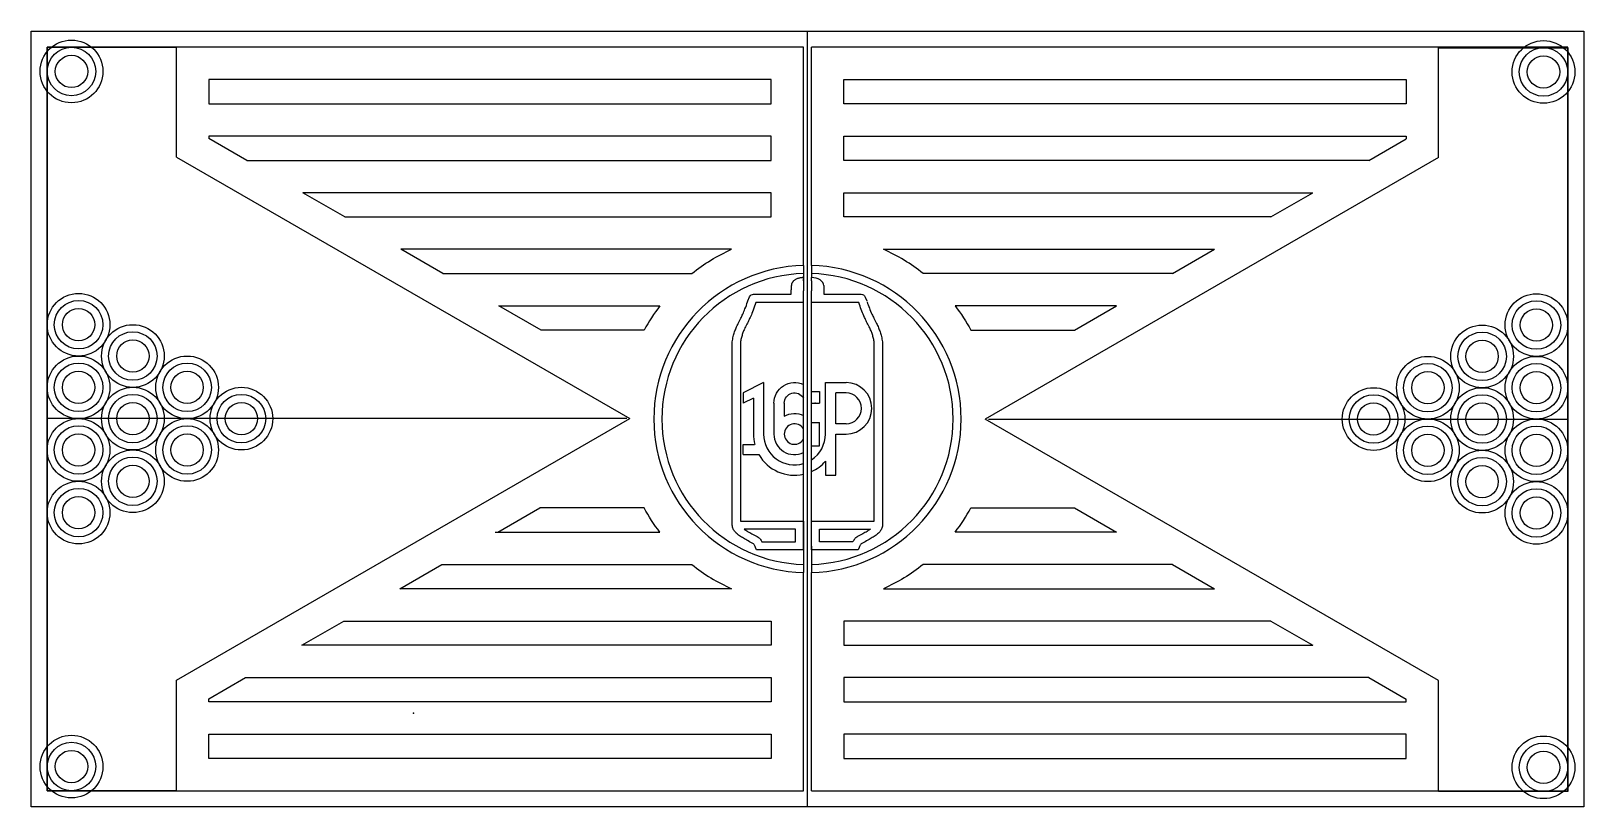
# Model space of a CAD drawing. Header units: inches. Extents: x -23.7 to 72.3, y -5.8 to 42.2.
import ezdxf

# ---------------------------------------------------------------- set-up
doc = ezdxf.new("R2010")
doc.units = ezdxf.units.IN
doc.header["$MEASUREMENT"] = 0
doc.layers.add('cnc_cut_for_table v1_Sketch1', color=7, linetype='Continuous')

msp = doc.modelspace()

# ---------------------------------------------------------------- linework, layer by layer
at = {"layer": 'cnc_cut_for_table v1_Sketch1'}
for p, q in [((-23.652, -5.805), (-23.652, 42.195)), ((-23.652, 42.195), (72.348, 42.195)), ((24.348, -5.805), (24.348, 42.195)), ((72.348, 42.195), (72.348, -5.805)), ((-22.652, 41.195), (-22.652, -4.805)), ((-22.652, 41.195), (-22.652, -4.805)), ((-22.652, -4.805), (-22.652, 41.195)), ((-22.652, -4.805), (-22.652, 41.195)), ((-22.652, 41.195), (-22.652, -4.805)), ((-22.652, 41.195), (-22.652, -4.805)), ((-22.652, -4.805), (-22.652, 41.195)), ((24.098, 41.195), (-22.652, 41.195)), ((24.098, 41.195), (-22.652, 41.195)), ((24.098, 41.195), (-22.652, 41.195)), ((-22.652, 41.195), (-14.652, 41.195)), ((-14.652, 34.391), (-14.652, 41.195)), ((24.098, 27.692), (24.098, 41.195)), ((71.348, 41.195), (24.598, 41.195)), ((24.598, 27.692), (24.598, 41.195)), ((63.348, 41.164), (71.348, 41.166)), ((63.348, 34.37), (63.348, 41.164)), ((71.348, -4.805), (71.348, 41.195)), ((71.348, -4.805), (71.348, 41.195)), ((71.348, -4.805), (71.348, 41.195)), ((71.348, -4.805), (71.348, 41.195)), ((71.348, 41.166), (71.348, -4.853)), ((-22.652, 39.01), (-22.652, -2.576)), ((21.348, 39.195), (-12.652, 39.195)), ((21.348, 39.195), (-12.652, 39.195)), ((-12.652, 39.195), (-12.652, 37.695)), ((-12.652, 39.195), (-12.652, 37.695)), ((22.098, 39.195), (21.348, 39.195)), ((22.098, 39.195), (21.348, 39.195)), ((22.098, 37.695), (22.098, 39.195)), ((22.098, 37.695), (22.098, 39.195)), ((26.598, 39.195), (27.348, 39.195)), ((26.598, 37.695), (26.598, 39.195)), ((26.598, 39.195), (27.348, 39.195)), ((26.598, 37.695), (26.598, 39.195)), ((27.348, 39.195), (61.348, 39.195)), ((27.348, 39.195), (61.348, 39.195)), ((61.348, 39.195), (61.348, 37.695)), ((61.348, 39.195), (61.348, 37.695)), ((71.348, -2.598), (71.348, 38.989)), ((71.348, -2.598), (71.348, 38.989)), ((71.348, -2.598), (71.348, 38.989)), ((-12.652, 37.695), (22.098, 37.695)), ((-12.652, 37.695), (22.098, 37.695)), ((61.348, 37.695), (26.598, 37.695)), ((61.348, 37.695), (26.598, 37.695)), ((22.098, 35.695), (-12.652, 35.695)), ((22.098, 35.695), (-12.652, 35.695)), ((-12.652, 35.695), (-12.652, 35.546)), ((-12.652, 35.695), (-12.652, 35.546)), ((-10.313, 34.195), (-12.652, 35.546)), ((22.098, 34.195), (22.098, 35.695)), ((22.098, 34.195), (22.098, 35.695)), ((26.598, 35.695), (61.348, 35.695)), ((26.598, 34.195), (26.598, 35.695)), ((26.598, 35.695), (61.348, 35.695)), ((26.598, 34.195), (26.598, 35.695)), ((59.045, 34.195), (61.348, 35.525)), ((61.348, 35.695), (61.348, 35.525)), ((61.348, 35.695), (61.348, 35.525)), ((-14.652, 34.391), (13.363, 18.217)), ((-14.652, 34.391), (13.363, 18.217)), ((-14.652, 34.391), (13.363, 18.217)), ((-10.313, 34.195), (22.098, 34.195)), ((-10.313, 34.195), (22.098, 34.195)), ((59.045, 34.195), (26.598, 34.195)), ((59.045, 34.195), (26.598, 34.195)), ((63.348, 34.37), (35.333, 18.195)), ((63.348, 34.37), (35.333, 18.195)), ((63.348, 34.37), (35.333, 18.195)), ((22.098, 32.195), (-6.849, 32.195)), ((22.098, 32.195), (-6.849, 32.195)), ((-4.251, 30.695), (-6.849, 32.195)), ((22.098, 30.695), (22.098, 32.195)), ((22.098, 30.695), (22.098, 32.195)), ((26.598, 32.195), (55.581, 32.195)), ((26.598, 32.195), (55.581, 32.195)), ((26.598, 30.695), (26.598, 32.195)), ((26.598, 30.695), (26.598, 32.195)), ((52.983, 30.695), (55.581, 32.195)), ((-4.251, 30.695), (22.098, 30.695)), ((-4.251, 30.695), (22.098, 30.695)), ((52.983, 30.695), (26.598, 30.695)), ((52.983, 30.695), (26.598, 30.695)), ((19.657, 28.695), (-0.786, 28.695)), ((19.657, 28.695), (-0.786, 28.695)), ((1.812, 27.195), (-0.786, 28.695)), ((29.038, 28.695), (49.519, 28.695)), ((29.038, 28.695), (49.519, 28.695)), ((46.921, 27.195), (49.519, 28.695)), ((1.812, 27.195), (17.189, 27.195)), ((1.812, 27.195), (17.189, 27.195)), ((24.098, 27.692), (24.098, 27.192)), ((24.098, 27.192), (24.098, 26.945)), ((24.098, 26.945), (24.098, 26.752)), ((24.098, 26.752), (24.098, 26.945)), ((24.598, 27.692), (24.598, 27.192)), ((24.598, 27.192), (24.598, 26.945)), ((24.598, 26.752), (24.598, 26.945)), ((24.598, 26.752), (24.598, 26.945)), ((46.921, 27.195), (31.507, 27.195)), ((46.921, 27.195), (31.507, 27.195)), ((23.348, 26.445), (23.348, 26.195)), ((23.348, 25.919), (23.348, 26.195)), ((24.098, 26.752), (24.098, 26.127)), ((24.098, 26.752), (24.098, 26.127)), ((24.098, 11.678), (24.098, 26.127)), ((24.098, 11.678), (24.098, 26.127)), ((24.598, 26.752), (24.598, 26.127)), ((24.598, 26.752), (24.598, 26.127)), ((24.598, 11.694), (24.598, 26.127)), ((24.598, 11.694), (24.598, 26.127)), ((25.348, 26.445), (25.348, 26.195)), ((25.348, 26.195), (25.348, 25.919)), ((5.276, 25.195), (15.224, 25.195)), ((5.276, 25.195), (15.224, 25.195)), ((7.874, 23.695), (5.276, 25.195)), ((20.645, 25.446), (20.663, 25.501)), ((20.663, 25.501), (20.769, 25.745)), ((21.019, 25.919), (23.348, 25.919)), ((21.137, 25.341), (21.118, 25.286)), ((21.155, 25.394), (21.137, 25.341)), ((24.098, 25.394), (21.155, 25.394)), ((27.523, 25.394), (24.598, 25.394)), ((25.348, 25.919), (27.664, 25.919)), ((27.541, 25.341), (27.523, 25.394)), ((27.559, 25.286), (27.541, 25.341)), ((27.911, 25.739), (28.014, 25.501)), ((43.457, 25.195), (33.472, 25.195)), ((43.457, 25.195), (33.472, 25.195)), ((40.859, 23.695), (43.457, 25.195)), ((14.248, 23.695), (7.874, 23.695)), ((14.248, 23.695), (7.874, 23.695)), ((34.447, 23.695), (40.859, 23.695)), ((34.447, 23.695), (40.859, 23.695)), ((19.699, 21.195), (19.699, 22.952)), ((20.199, 22.925), (20.199, 21.195)), ((28.479, 21.195), (28.479, 22.925)), ((28.979, 22.952), (28.979, 21.195)), ((19.699, 13.195), (19.699, 21.195)), ((20.199, 21.195), (20.199, 13.195)), ((28.479, 13.195), (28.479, 21.195)), ((28.979, 21.195), (28.979, 13.195)), ((21.637, 20.447), (20.364, 19.81)), ((21.637, 20.447), (21.637, 17.264)), ((25.457, 20.447), (26.73, 20.447)), ((25.457, 17.264), (25.457, 20.447)), ((20.364, 19.81), (20.364, 19.174)), ((21.001, 19.492), (20.364, 19.174)), ((21.001, 19.492), (21.001, 17.264)), ((24.598, 19.892), (25.098, 19.892)), ((25.098, 19.892), (25.098, 19.174)), ((26.73, 19.81), (26.093, 19.81)), ((26.093, 17.9), (26.093, 19.81)), ((22.274, 19.174), (22.274, 17.264)), ((22.91, 19.174), (22.91, 18.366)), ((24.598, 19.174), (25.098, 19.174)), ((-22.234, 18.217), (-22.652, 18.217)), ((13.17, 18.217), (-22.234, 18.217)), ((-14.652, 2.042), (13.363, 18.217)), ((-14.652, 2.042), (13.363, 18.217)), ((-14.652, 2.042), (13.363, 18.217)), ((24.598, 17.983), (25.098, 17.983)), ((25.098, 16.545), (25.098, 17.983)), ((26.73, 17.9), (26.093, 17.9)), ((63.348, 2.021), (35.333, 18.195)), ((63.348, 2.021), (35.333, 18.195)), ((63.348, 2.021), (35.333, 18.195)), ((35.53, 18.195), (71.348, 18.195)), ((20.364, 16.627), (21.081, 16.627)), ((20.364, 15.991), (20.364, 16.627)), ((24.598, 16.545), (25.098, 16.545)), ((26.093, 14.718), (26.093, 17.264)), ((26.093, 17.264), (26.73, 17.264)), ((20.364, 15.991), (21.342, 15.991)), ((25.457, 15.58), (25.457, 14.718)), ((25.457, 14.718), (26.093, 14.718)), ((5.202, 11.195), (7.8, 12.695)), ((14.248, 12.695), (7.8, 12.695)), ((14.248, 12.695), (7.8, 12.695)), ((19.699, 11.629), (19.699, 13.195)), ((20.199, 13.195), (20.199, 11.879)), ((28.479, 11.879), (28.479, 13.195)), ((28.979, 13.195), (28.979, 11.629)), ((34.447, 12.695), (40.859, 12.695)), ((34.447, 12.695), (40.859, 12.695)), ((40.859, 12.695), (43.457, 11.195)), ((20.199, 11.879), (24.098, 11.879)), ((24.098, 11.879), (24.098, 10.346)), ((24.098, 10.371), (24.098, 11.694)), ((24.598, 10.346), (24.598, 11.879)), ((24.598, 11.879), (25.098, 11.879)), ((24.598, 10.371), (24.598, 11.694)), ((25.098, 11.879), (28.479, 11.879)), ((5.041, 11.195), (15.224, 11.195)), ((5.041, 11.195), (15.224, 11.195)), ((23.598, 11.379), (20.439, 11.379)), ((21.524, 10.596), (23.598, 10.596)), ((23.598, 10.596), (23.598, 11.379)), ((25.098, 10.596), (25.098, 11.379)), ((25.098, 11.379), (28.239, 11.379)), ((27.153, 10.596), (25.098, 10.596)), ((43.457, 11.195), (33.472, 11.195)), ((43.457, 11.195), (33.472, 11.195)), ((21.189, 10.096), (21.128, 10.256)), ((24.098, 10.096), (21.189, 10.096)), ((24.098, 10.332), (24.098, 10.371)), ((24.098, 10.096), (24.098, 10.346)), ((24.098, 10.332), (24.098, 9.199)), ((24.598, 10.332), (24.598, 10.371)), ((24.598, 10.096), (24.598, 10.346)), ((24.598, 10.332), (24.598, 9.199)), ((27.488, 10.096), (24.598, 10.096)), ((27.55, 10.256), (27.488, 10.096)), ((-0.861, 7.695), (1.737, 9.195)), ((1.737, 9.195), (17.189, 9.195)), ((1.737, 9.195), (17.189, 9.195)), ((24.098, 9.199), (24.098, 8.699)), ((24.098, -4.805), (24.098, 8.699)), ((24.598, 9.199), (24.598, 8.699)), ((24.598, -4.805), (24.598, 8.699)), ((46.921, 9.195), (31.507, 9.195)), ((46.921, 9.195), (31.507, 9.195)), ((46.921, 9.195), (49.519, 7.695)), ((19.657, 7.695), (-0.861, 7.695)), ((19.657, 7.695), (-0.861, 7.695)), ((29.038, 7.695), (49.519, 7.695)), ((29.038, 7.695), (49.519, 7.695)), ((-6.923, 4.195), (-4.325, 5.695)), ((-4.325, 5.695), (22.098, 5.695)), ((-4.325, 5.695), (22.098, 5.695)), ((22.098, 5.695), (22.098, 4.195)), ((22.098, 5.695), (22.098, 4.195)), ((52.983, 5.695), (26.598, 5.695)), ((52.983, 5.695), (26.598, 5.695)), ((26.598, 5.695), (26.598, 4.195)), ((26.598, 5.695), (26.598, 4.195)), ((52.983, 5.695), (55.581, 4.195)), ((22.098, 4.195), (-6.923, 4.195)), ((22.098, 4.195), (-6.923, 4.195)), ((26.598, 4.195), (55.581, 4.195)), ((26.598, 4.195), (55.581, 4.195)), ((-14.652, -4.805), (-14.652, 2.042)), ((-12.652, 0.888), (-10.387, 2.195)), ((-10.387, 2.195), (22.098, 2.195)), ((-10.387, 2.195), (22.098, 2.195)), ((22.098, 2.195), (22.098, 0.695)), ((22.098, 2.195), (22.098, 0.695)), ((59.045, 2.195), (26.598, 2.195)), ((59.045, 2.195), (26.598, 2.195)), ((26.598, 2.195), (26.598, 0.695)), ((26.598, 2.195), (26.598, 0.695)), ((59.045, 2.195), (61.348, 0.866)), ((63.348, -4.855), (63.348, 2.021)), ((-12.652, 0.695), (-12.652, 0.888)), ((-12.652, 0.695), (-12.652, 0.888)), ((22.098, 0.695), (-12.652, 0.695)), ((22.098, 0.695), (-12.652, 0.695)), ((26.598, 0.695), (61.348, 0.695)), ((26.598, 0.695), (61.348, 0.695)), ((61.348, 0.695), (61.348, 0.866)), ((61.348, 0.695), (61.348, 0.866)), ((-12.652, -1.305), (22.098, -1.305)), ((-12.652, -1.305), (22.098, -1.305)), ((-12.652, -2.805), (-12.652, -1.305)), ((-12.652, -2.805), (-12.652, -1.305)), ((22.098, -1.305), (22.098, -2.805)), ((22.098, -1.305), (22.098, -2.805)), ((61.348, -1.305), (26.598, -1.305)), ((61.348, -1.305), (26.598, -1.305)), ((26.598, -1.305), (26.598, -2.805)), ((26.598, -1.305), (26.598, -2.805)), ((61.348, -2.805), (61.348, -1.305)), ((61.348, -2.805), (61.348, -1.305)), ((70.102, -1.878), (70.093, -1.873)), ((21.348, -2.805), (-12.652, -2.805)), ((21.348, -2.805), (-12.652, -2.805)), ((22.098, -2.805), (21.348, -2.805)), ((22.098, -2.805), (21.348, -2.805)), ((26.598, -2.805), (27.348, -2.805)), ((26.598, -2.805), (27.348, -2.805)), ((27.348, -2.805), (61.348, -2.805)), ((27.348, -2.805), (61.348, -2.805)), ((-22.652, -4.805), (24.098, -4.805)), ((-22.652, -4.805), (24.098, -4.805)), ((-22.652, -4.805), (24.098, -4.805)), ((-14.652, -4.805), (-22.652, -4.805)), ((24.598, -4.805), (71.348, -4.805)), ((71.348, -4.853), (63.348, -4.855)), ((72.348, -5.805), (-23.652, -5.805))]:
    msp.add_line(p, q, dxfattribs=at)
for centre, radius in [((-21.152, 39.695), 1.938), ((-21.152, 39.695), 1.938), ((69.848, 39.666), 1.938), ((-21.152, 39.695), 1.5), ((-21.152, 39.695), 1.5), ((-21.152, 39.695), 1), ((-21.152, 39.695), 1), ((69.848, 39.666), 1.5), ((69.848, 39.666), 1), ((-20.715, 24.029), 1.938), ((-20.715, 24.029), 1.938), ((-20.715, 24.029), 1.938), ((-20.715, 24.029), 1.938), ((69.41, 24.008), 1.938), ((-20.715, 24.029), 1.5), ((-20.715, 24.029), 1.5), ((-20.715, 24.029), 1.5), ((-20.715, 24.029), 1), ((-20.715, 24.029), 1), ((-20.715, 24.029), 1), ((69.41, 24.008), 1.5), ((69.41, 24.008), 1), ((-17.359, 22.092), 1.938), ((66.054, 22.07), 1.938), ((-17.359, 22.092), 1.5), ((-17.359, 22.092), 1), ((66.054, 22.07), 1.5), ((66.054, 22.07), 1), ((-20.715, 20.154), 1.938), ((-14.003, 20.154), 1.938), ((-20.715, 20.154), 1.5), ((-20.715, 20.154), 1), ((-14.003, 20.154), 1.5), ((-14.003, 20.154), 1), ((62.699, 20.133), 1.938), ((62.699, 20.133), 1.5), ((62.699, 20.133), 1), ((69.41, 20.133), 1.938), ((69.41, 20.133), 1.5), ((69.41, 20.133), 1), ((-17.359, 18.217), 1.938), ((-17.359, 18.217), 1.5), ((-17.359, 18.217), 1), ((-10.647, 18.217), 1.938), ((-10.647, 18.217), 1.5), ((-10.647, 18.217), 1), ((59.343, 18.195), 1.938), ((59.343, 18.195), 1.5), ((66.054, 18.195), 1.938), ((66.054, 18.195), 1.5), ((59.343, 18.195), 1), ((66.054, 18.195), 1), ((-20.715, 16.279), 1.938), ((-20.715, 16.279), 1.5), ((-14.003, 16.279), 1.938), ((-14.003, 16.279), 1.5), ((62.699, 16.258), 1.938), ((62.699, 16.258), 1.5), ((69.41, 16.258), 1.938), ((69.41, 16.258), 1.5), ((-20.715, 16.279), 1), ((-14.003, 16.279), 1), ((62.699, 16.258), 1), ((69.41, 16.258), 1), ((-17.359, 14.342), 1.938), ((-17.359, 14.342), 1.938), ((-17.359, 14.342), 1.938), ((-17.359, 14.342), 1.938), ((-17.359, 14.342), 1.938), ((-17.359, 14.342), 1.938), ((-17.359, 14.342), 1.938), ((-17.359, 14.342), 1.938), ((-17.359, 14.342), 1.5), ((-17.359, 14.342), 1.5), ((-17.359, 14.342), 1.5), ((-17.359, 14.342), 1.5), ((-17.359, 14.342), 1.5), ((-17.359, 14.342), 1.5), ((-17.359, 14.342), 1.5), ((-17.359, 14.342), 1.5), ((66.054, 14.32), 1.938), ((66.054, 14.32), 1.5), ((-17.359, 14.342), 1), ((-17.359, 14.342), 1), ((-17.359, 14.342), 1), ((-17.359, 14.342), 1), ((-17.359, 14.342), 1), ((-17.359, 14.342), 1), ((-17.359, 14.342), 1), ((-17.359, 14.342), 1), ((66.054, 14.32), 1), ((-20.715, 12.404), 1.938), ((-20.715, 12.404), 1.938), ((-20.715, 12.404), 1.5), ((-20.715, 12.404), 1.5), ((69.41, 12.383), 1.938), ((69.41, 12.383), 1.938), ((69.41, 12.383), 1.938), ((69.41, 12.383), 1.5), ((69.41, 12.383), 1.5), ((69.41, 12.383), 1.5), ((-20.715, 12.404), 1), ((-20.715, 12.404), 1), ((69.41, 12.383), 1), ((69.41, 12.383), 1), ((69.41, 12.383), 1), ((-21.152, -3.305), 1.938), ((-21.152, -3.305), 1.938), ((-21.152, -3.305), 1.5), ((-21.152, -3.305), 1.5), ((69.848, -3.353), 1.938), ((69.848, -3.353), 1.5), ((-21.152, -3.305), 1), ((-21.152, -3.305), 1), ((69.848, -3.353), 1)]:
    msp.add_circle(centre, radius, dxfattribs=at)
at = {"layer": 'cnc_cut_for_table v1_Sketch1', "extrusion": (0, 0, -1)}
for centre, radius, start, end in [((-24.348, 18.195), 11.5, 51.50005, 65.92939), ((-24.348, 18.195), 11.5, 51.50005, 65.92939), ((-21.016, 25.656), 0.262, 19.67043, 90.56074), ((-27.661, 25.656), 0.262, 90.56074, 161.6965), ((-24.348, 18.195), 11.5, 142.50475, 151.42812), ((-24.348, 18.195), 11.5, 142.50475, 151.42812), ((-23.547, 19.174), 1.273, 0, 115.63881), ((-23.547, 19.174), 0.637, 0, 149.92763), ((-23.547, 17.264), 1.273, 60, 115.63881), ((-24.348, 18.195), 11.5, 322.50475, 331.42812), ((-24.348, 18.195), 11.5, 322.50475, 331.42812), ((-24.348, 18.195), 11.5, 231.50005, 245.92939), ((-24.348, 18.195), 11.5, 231.50005, 245.92939)]:
    msp.add_arc(centre, radius, start, end, dxfattribs=at)
at = {"layer": 'cnc_cut_for_table v1_Sketch1'}
for centre, radius, start, end in [((24.348, 18.195), 11.5, 51.50005, 65.92939), ((24.348, 18.195), 11.5, 51.50005, 65.92939), ((24.348, 18.195), 9.5, 91.50796, 268.49204), ((24.348, 18.195), 9, 91.59175, 268.40825), ((24.348, 18.195), 9.5, 271.50796, 88.49204), ((24.348, 18.195), 9, 271.59175, 88.40825), ((24.348, 18.195), 11.5, 142.50475, 151.42812), ((24.348, 18.195), 11.5, 142.50475, 151.42812), ((26.73, 18.855), 1.591, 270, 90), ((26.73, 18.855), 0.955, 270, 90), ((23.547, 17.264), 0.637, 30.07237, 329.92763), ((23.547, 17.264), 2.546, 180, 194.47751), ((23.547, 17.264), 1.91, 180, 286.76604), ((23.547, 17.264), 1.273, 180, 295.63881), ((23.547, 17.264), 1.91, 303.38613, 0), ((23.547, 17.264), 2.546, 210, 282.49464), ((23.547, 17.264), 2.546, 294.37512, 318.59038), ((24.348, 18.195), 11.5, 322.50475, 331.42812), ((24.348, 18.195), 11.5, 322.50475, 331.42812), ((24.348, 18.195), 11.5, 231.50005, 245.92939), ((24.348, 18.195), 11.5, 231.50005, 245.92939)]:
    msp.add_arc(centre, radius, start, end, dxfattribs=at)
msp.add_ellipse((24.598, 26.445), major_axis=(0.75, 0), ratio=0.666667, start_param=0, end_param=1.570796, dxfattribs=at)
msp.add_rational_spline([(24.098, 26.945), (23.348, 26.945), (23.348, 26.445)], [1, 0.707106781187, 1], degree=2, dxfattribs=at)
for points, knots in [([(19.7, 22.965), (19.712, 23.077), (19.743, 23.239), (19.8, 23.442), (19.856, 23.624), (19.92, 23.8), (19.999, 23.976), (20.095, 24.174), (20.215, 24.408), (20.359, 24.703), (20.501, 25.039), (20.594, 25.298), (20.645, 25.446)], [43.588201, 43.588201, 43.588201, 43.588201, 43.927569, 44.080818, 44.222179, 44.498086, 44.642017, 44.798783, 45.160352, 45.430058, 45.783386, 46.254465, 46.254465, 46.254465, 46.254465]), ([(21.118, 25.286), (21.065, 25.129), (20.966, 24.855), (20.815, 24.497), (20.665, 24.19), (20.545, 23.956), (20.453, 23.767), (20.384, 23.614), (20.329, 23.461), (20.281, 23.304), (20.246, 23.18), (20.217, 23.053), (20.204, 22.968), (20.199, 22.925)], [7.788151, 7.788151, 7.788151, 7.788151, 8.284951, 8.664184, 8.950961, 9.309735, 9.455028, 9.579023, 9.814677, 9.940998, 10.070932, 10.202041, 10.330993, 10.330993, 10.330993, 10.330993]), ([(28.479, 22.925), (28.469, 23.011), (28.442, 23.139), (28.396, 23.304), (28.348, 23.461), (28.276, 23.659), (28.151, 23.919), (28.012, 24.19), (27.79, 24.647), (27.653, 25.009), (27.559, 25.286)], [63.397036, 63.397036, 63.397036, 63.397036, 63.657097, 63.787031, 63.913352, 64.149006, 64.418294, 64.777068, 65.063845, 65.939878, 65.939878, 65.939878, 65.939878]), ([(28.033, 25.446), (28.121, 25.186), (28.25, 24.844), (28.462, 24.408), (28.604, 24.132), (28.739, 23.849), (28.821, 23.624), (28.877, 23.442), (28.934, 23.239), (28.966, 23.077), (28.977, 22.965)], [27.695027, 27.695027, 27.695027, 27.695027, 28.519434, 28.789141, 29.15071, 29.451406, 29.727313, 29.868675, 30.021923, 30.361291, 30.361291, 30.361291, 30.361291]), ([(21.009, 10.473), (20.896, 10.53), (20.685, 10.641), (20.395, 10.806), (20.149, 10.966), (19.953, 11.124), (19.824, 11.268), (19.749, 11.397), (19.709, 11.509), (19.699, 11.589), (19.699, 11.629)], [30.452842, 30.452842, 30.452842, 30.452842, 30.832919, 31.166309, 31.45667, 31.710592, 31.920369, 32.035794, 32.154209, 32.276107, 32.276107, 32.276107, 32.276107]), ([(28.979, 11.629), (28.979, 11.549), (28.95, 11.431), (28.874, 11.303), (28.808, 11.216), (28.701, 11.104), (28.528, 10.966), (28.283, 10.806), (27.992, 10.641), (27.781, 10.53), (27.668, 10.473)], [41.66025, 41.66025, 41.66025, 41.66025, 41.900563, 42.015989, 42.1081, 42.225766, 42.479687, 42.770049, 43.103439, 43.483515, 43.483515, 43.483515, 43.483515]), ([(20.439, 11.379), (20.506, 11.331), (20.662, 11.23), (20.93, 11.077), (21.13, 10.972), (21.239, 10.917)], [9.245405, 9.245405, 9.245405, 9.245405, 9.4931235, 9.8031011, 10.170543, 10.170543, 10.170543, 10.170543]), ([(21.239, 10.917), (21.273, 10.899), (21.336, 10.856), (21.413, 10.776), (21.475, 10.688), (21.509, 10.627), (21.524, 10.596)], [2.8210536, 2.8210536, 2.8210536, 2.8210536, 2.9370638, 3.0472932, 3.1538543, 3.2579685, 3.2579685, 3.2579685, 3.2579685]), ([(27.438, 10.917), (27.404, 10.899), (27.341, 10.856), (27.241, 10.75), (27.185, 10.658), (27.153, 10.596)], [-2.9564483, -2.9564483, -2.9564483, -2.9564483, -2.8404381, -2.7302087, -2.5195334, -2.5195334, -2.5195334, -2.5195334]), ([(28.239, 11.379), (28.172, 11.331), (28.016, 11.23), (27.748, 11.077), (27.548, 10.972), (27.438, 10.917)], [3.4315752, 3.4315752, 3.4315752, 3.4315752, 3.6792974, 3.989275, 4.3567169, 4.3567169, 4.3567169, 4.3567169])]:
    msp.add_open_spline(points, degree=3, knots=knots, dxfattribs=at)
for points in [[(21.049, 10.421), (21.029, 10.454), (21.012, 10.47), (21.009, 10.473)], [(21.128, 10.256), (21.1, 10.329), (21.072, 10.385), (21.049, 10.421)], [(27.628, 10.421), (27.605, 10.385), (27.578, 10.329), (27.55, 10.256)], [(27.668, 10.473), (27.665, 10.47), (27.648, 10.454), (27.628, 10.421)]]:
    msp.add_open_spline(points, degree=3, dxfattribs=at)
for p in [(24.82, 19.174), (71.348, 18.195), (71.348, 18.195), (71.348, 18.195), (0, 0)]:
    msp.add_point(p, dxfattribs=at)

doc.saveas('drawing.dxf')
